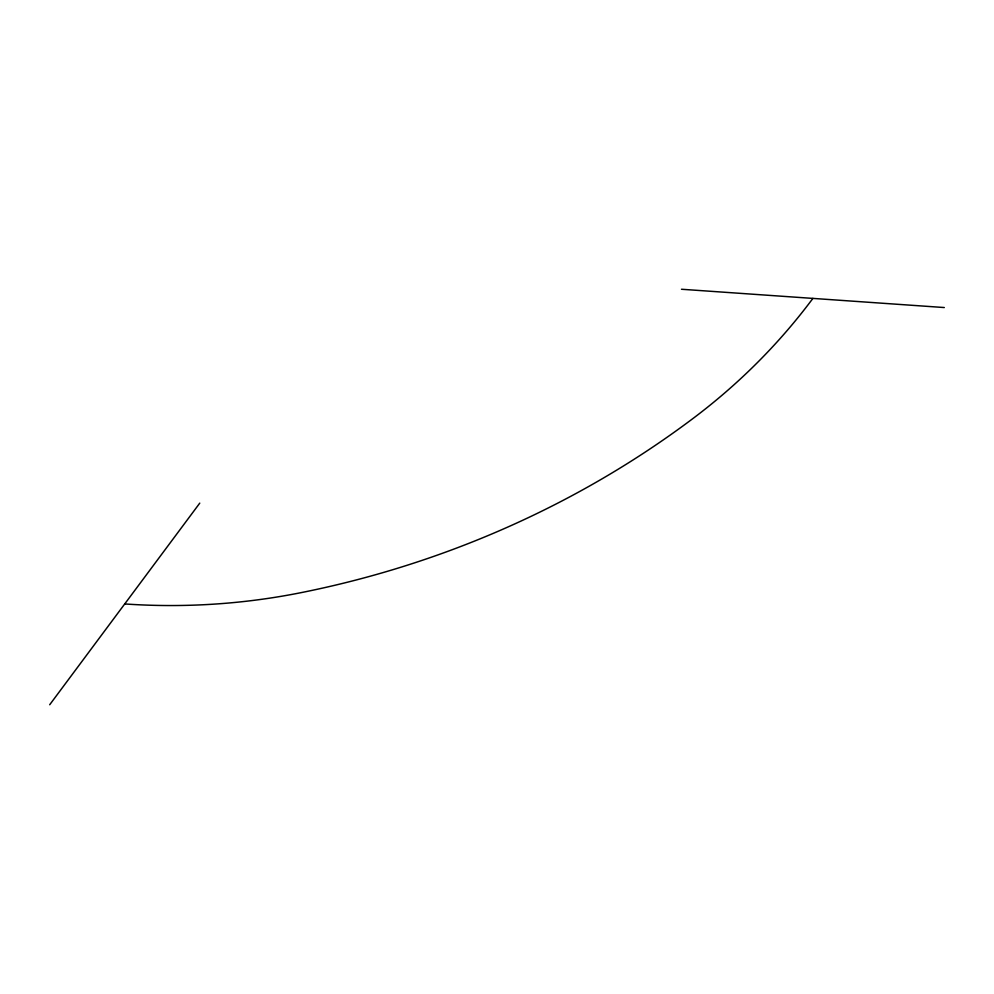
<?xml version="1.0" encoding="UTF-8"?>
<svg xmlns="http://www.w3.org/2000/svg" width="994" height="994" viewBox="0 0 994 994"><rect width="100%" height="100%" fill="white"/><g stroke="black" fill="none" stroke-linecap="round" stroke-linejoin="round"><path stroke-width="1.49" d="M49.7 704.746L199.769 503.126M681.474 289.254L944.3 307.544M812.893 298.399A615.199 569.189 -2.5 0 1 692.222 419.07A929.39 859.885 -2.5 0 1 301.455 592.573A615.199 569.189 -2.5 0 1 124.735 603.942"/></g></svg>
